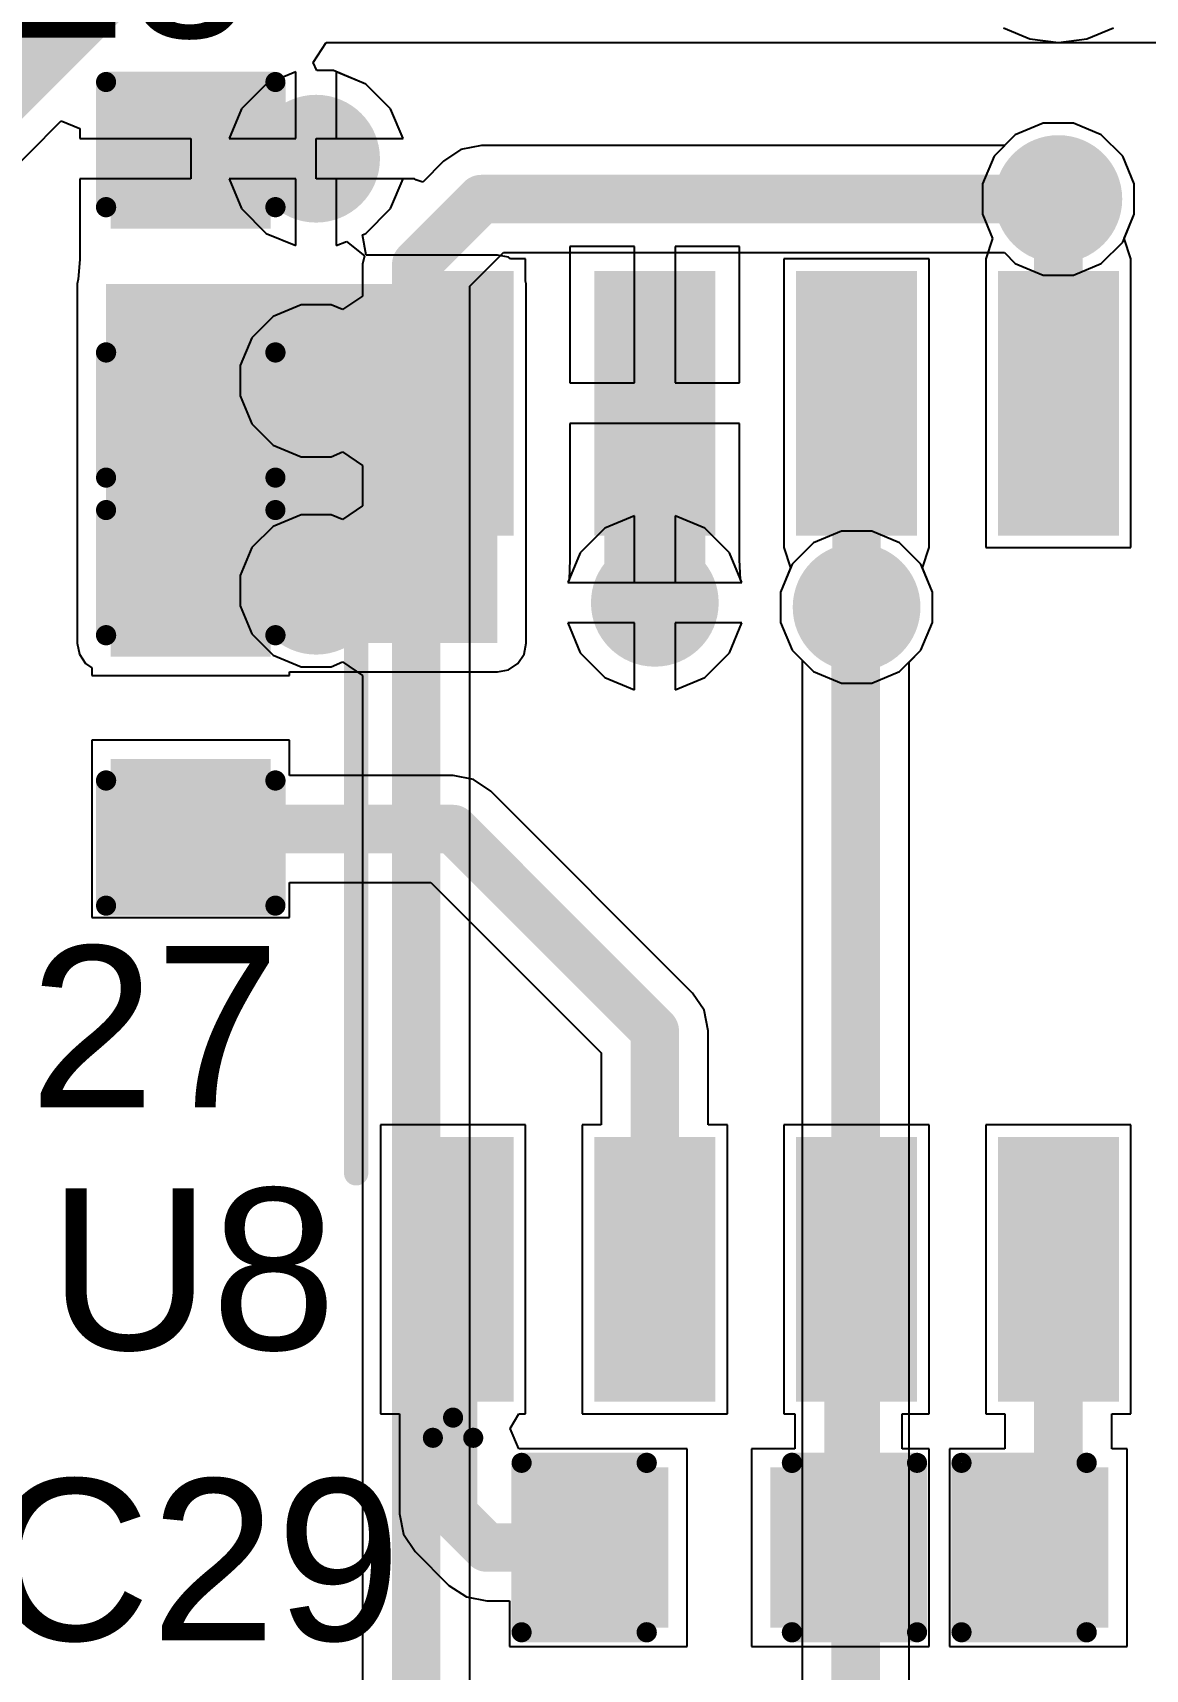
# Model space of a CAD drawing. Header units: millimetres. Extents: x -11 to 156, y -11 to 109.
# Drawn here: x 90.88 to 97.88, y 8.84 to 19.13 of the extents above; entities that cross this region are included whole.
import ezdxf

# ---------------------------------------------------------------- set-up
doc = ezdxf.new("R2010")
doc.units = ezdxf.units.MM
for name, color, linetype in [('BottomLayer', 5, 'Continuous'), ('BottomSolder', 6, 'Continuous'), ('TopLayer', 1, 'Continuous'), ('TopOverlay', 2, 'Continuous'), ('TopPaste', 8, 'Continuous'), ('TopSolder', 216, 'Continuous'), ('ViaHoleLayer', 16, 'Continuous')]:
    doc.layers.add(name, color=color, linetype=linetype)
doc.styles.add('Arial', font='', dxfattribs={"height": 0.2})
doc.styles.get('Arial').set_extended_font_data('Arial')

# ---------------------------------------------------------------- blocks, each defined once
blk = doc.blocks.new('SOP_16_9')
at = {"layer": 'TopLayer'}
for points in [[(-3.456, 4.724), (-1.994, 4.724), (-1.994, 4.166), (-3.456, 4.166)], [(1.994, 4.724), (3.456, 4.724), (3.456, 4.166), (1.994, 4.166)], [(-3.456, 3.454), (-1.994, 3.454), (-1.994, 2.896), (-3.456, 2.896)], [(1.994, 3.454), (3.456, 3.454), (3.456, 2.896), (1.994, 2.896)], [(-3.456, 2.184), (-1.994, 2.184), (-1.994, 1.626), (-3.456, 1.626)], [(1.994, 2.184), (3.456, 2.184), (3.456, 1.626), (1.994, 1.626)], [(-3.456, 0.914), (-1.994, 0.914), (-1.994, 0.356), (-3.456, 0.356)], [(1.994, 0.914), (3.456, 0.914), (3.456, 0.356), (1.994, 0.356)], [(-3.456, -0.356), (-1.994, -0.356), (-1.994, -0.914), (-3.456, -0.914)], [(1.994, -0.356), (3.456, -0.356), (3.456, -0.914), (1.994, -0.914)], [(-3.456, -1.626), (-1.994, -1.626), (-1.994, -2.184), (-3.456, -2.184)], [(1.994, -1.626), (3.456, -1.626), (3.456, -2.184), (1.994, -2.184)], [(-3.456, -2.896), (-1.994, -2.896), (-1.994, -3.454), (-3.456, -3.454)], [(1.994, -2.896), (3.456, -2.896), (3.456, -3.454), (1.994, -3.454)], [(-3.456, -4.166), (-1.994, -4.166), (-1.994, -4.724), (-3.456, -4.724)], [(1.994, -4.166), (3.456, -4.166), (3.456, -4.724), (1.994, -4.724)]]:
    blk.add_hatch(color=1, dxfattribs=at).paths.add_polyline_path(points)
at = {"layer": 'TopPaste'}
for points in [[(-3.456, 4.724), (-1.994, 4.724), (-1.994, 4.166), (-3.456, 4.166)], [(1.994, 4.724), (3.456, 4.724), (3.456, 4.166), (1.994, 4.166)], [(-3.456, 3.454), (-1.994, 3.454), (-1.994, 2.896), (-3.456, 2.896)], [(1.994, 3.454), (3.456, 3.454), (3.456, 2.896), (1.994, 2.896)], [(-3.456, 2.184), (-1.994, 2.184), (-1.994, 1.626), (-3.456, 1.626)], [(1.994, 2.184), (3.456, 2.184), (3.456, 1.626), (1.994, 1.626)], [(-3.456, 0.914), (-1.994, 0.914), (-1.994, 0.356), (-3.456, 0.356)], [(1.994, 0.914), (3.456, 0.914), (3.456, 0.356), (1.994, 0.356)], [(-3.456, -0.356), (-1.994, -0.356), (-1.994, -0.914), (-3.456, -0.914)], [(1.994, -0.356), (3.456, -0.356), (3.456, -0.914), (1.994, -0.914)], [(-3.456, -1.626), (-1.994, -1.626), (-1.994, -2.184), (-3.456, -2.184)], [(1.994, -1.626), (3.456, -1.626), (3.456, -2.184), (1.994, -2.184)], [(-3.456, -2.896), (-1.994, -2.896), (-1.994, -3.454), (-3.456, -3.454)], [(1.994, -2.896), (3.456, -2.896), (3.456, -3.454), (1.994, -3.454)], [(-3.456, -4.166), (-1.994, -4.166), (-1.994, -4.724), (-3.456, -4.724)], [(1.994, -4.166), (3.456, -4.166), (3.456, -4.724), (1.994, -4.724)]]:
    blk.add_hatch(color=8, dxfattribs=at).paths.add_polyline_path(points)
at = {"layer": 'TopSolder'}
for points in [[(-3.557, 4.826), (-1.892, 4.826), (-1.892, 4.064), (-3.557, 4.064)], [(1.892, 4.826), (3.557, 4.826), (3.557, 4.064), (1.892, 4.064)], [(-3.557, 3.556), (-1.892, 3.556), (-1.892, 2.794), (-3.557, 2.794)], [(1.892, 3.556), (3.557, 3.556), (3.557, 2.794), (1.892, 2.794)], [(-3.557, 2.286), (-1.892, 2.286), (-1.892, 1.524), (-3.557, 1.524)], [(1.892, 2.286), (3.557, 2.286), (3.557, 1.524), (1.892, 1.524)], [(-3.557, 1.016), (-1.892, 1.016), (-1.892, 0.254), (-3.557, 0.254)], [(1.892, 1.016), (3.557, 1.016), (3.557, 0.254), (1.892, 0.254)], [(-3.557, -0.254), (-1.892, -0.254), (-1.892, -1.016), (-3.557, -1.016)], [(1.892, -0.254), (3.557, -0.254), (3.557, -1.016), (1.892, -1.016)], [(-3.557, -1.524), (-1.892, -1.524), (-1.892, -2.286), (-3.557, -2.286)], [(1.892, -1.524), (3.557, -1.524), (3.557, -2.286), (1.892, -2.286)], [(-3.557, -2.794), (-1.892, -2.794), (-1.892, -3.556), (-3.557, -3.556)], [(1.892, -2.794), (3.557, -2.794), (3.557, -3.556), (1.892, -3.556)], [(-3.557, -4.064), (-1.892, -4.064), (-1.892, -4.826), (-3.557, -4.826)], [(1.892, -4.064), (3.557, -4.064), (3.557, -4.826), (1.892, -4.826)]]:
    blk.add_hatch(color=216, dxfattribs=at).paths.add_polyline_path(points)
at = {"layer": 'TopOverlay'}
for points, const_width in [([(-2.121, 5.055), (2.121, 5.055)], 0.152), ([(-3.785, 4.572), (-3.658, 4.445)], 0.127), ([(-3.785, 4.572), (-3.785, 4.318)], 0.127), ([(-3.658, 4.445), (-3.785, 4.318)], 0.127), ([(-2.121, -5.055), (2.121, -5.055)], 0.152)]:
    blk.add_lwpolyline(points, dxfattribs=dict(at, const_width=const_width))
for points, const_width in [([(-2.159, 5.055, 1), (-2.083, 5.055, 1)], 0.0762), ([(2.083, 5.055, 1), (2.159, 5.055, 1)], 0.0762), ([(-3.816, 4.572, 1), (-3.753, 4.572, 1)], 0.0635), ([(-3.816, 4.572, 1), (-3.753, 4.572, 1)], 0.0635), ([(-3.689, 4.445, 1), (-3.626, 4.445, 1)], 0.0635), ([(-3.689, 4.445, 1), (-3.626, 4.445, 1)], 0.0635), ([(-3.816, 4.318, 1), (-3.753, 4.318, 1)], 0.0635), ([(-3.816, 4.318, 1), (-3.753, 4.318, 1)], 0.0635), ([(-2.159, -5.055, 1), (-2.083, -5.055, 1)], 0.0762), ([(2.083, -5.055, 1), (2.159, -5.055, 1)], 0.0762)]:
    blk.add_lwpolyline(points, format="xyb", close=True, dxfattribs=dict(at, const_width=const_width))
blk = doc.blocks.new('C___0603_103')
at = {"layer": 'TopLayer'}
for points in [[(-0.381, 0.445), (-0.381, -0.445), (-1.143, -0.445), (-1.143, 0.445)], [(1.143, 0.445), (1.143, -0.445), (0.381, -0.445), (0.381, 0.445)]]:
    blk.add_hatch(color=1, dxfattribs=at).paths.add_polyline_path(points)
at = {"layer": 'TopPaste'}
for points in [[(-0.381, 0.445), (-0.381, -0.445), (-1.143, -0.445), (-1.143, 0.445)], [(1.143, 0.445), (1.143, -0.445), (0.381, -0.445), (0.381, 0.445)]]:
    blk.add_hatch(color=8, dxfattribs=at).paths.add_polyline_path(points)
at = {"layer": 'TopSolder'}
for points in [[(-0.321, 0.504), (-0.321, -0.504), (-1.203, -0.504), (-1.203, 0.504)], [(1.203, 0.504), (1.203, -0.504), (0.321, -0.504), (0.321, 0.504)]]:
    blk.add_hatch(color=216, dxfattribs=at).paths.add_polyline_path(points)
at = {"layer": 'TopOverlay', "const_width": 0.127}
for points in [[(-1.245, 0.533), (-0.457, 0.533)], [(-1.245, -0.533), (-1.245, 0.533)], [(0.457, 0.533), (1.245, 0.533)], [(1.245, -0.533), (1.245, 0.533)], [(-1.245, -0.533), (-0.457, -0.533)], [(0.457, -0.533), (1.245, -0.533)]]:
    blk.add_lwpolyline(points, dxfattribs=at)
at = {"layer": 'TopOverlay', "const_width": 0.0635}
for points in [[(-1.276, 0.533, 1), (-1.213, 0.533, 1)], [(-1.276, 0.533, 1), (-1.213, 0.533, 1)], [(-0.489, 0.533, 1), (-0.425, 0.533, 1)], [(0.425, 0.533, 1), (0.489, 0.533, 1)], [(1.213, 0.533, 1), (1.276, 0.533, 1)], [(1.213, 0.533, 1), (1.276, 0.533, 1)], [(-1.276, -0.533, 1), (-1.213, -0.533, 1)], [(-1.276, -0.533, 1), (-1.213, -0.533, 1)], [(-0.489, -0.533, 1), (-0.425, -0.533, 1)], [(0.425, -0.533, 1), (0.489, -0.533, 1)], [(1.213, -0.533, 1), (1.276, -0.533, 1)], [(1.213, -0.533, 1), (1.276, -0.533, 1)]]:
    blk.add_lwpolyline(points, format="xyb", close=True, dxfattribs=at)
blk = doc.blocks.new('C___0603_104')
at = {"layer": 'TopLayer'}
for points in [[(-0.381, 0.445), (-0.381, -0.445), (-1.143, -0.445), (-1.143, 0.445)], [(1.143, 0.445), (1.143, -0.445), (0.381, -0.445), (0.381, 0.445)]]:
    blk.add_hatch(color=1, dxfattribs=at).paths.add_polyline_path(points)
at = {"layer": 'TopPaste'}
for points in [[(-0.381, 0.445), (-0.381, -0.445), (-1.143, -0.445), (-1.143, 0.445)], [(1.143, 0.445), (1.143, -0.445), (0.381, -0.445), (0.381, 0.445)]]:
    blk.add_hatch(color=8, dxfattribs=at).paths.add_polyline_path(points)
at = {"layer": 'TopSolder'}
for points in [[(-0.321, 0.504), (-0.321, -0.504), (-1.203, -0.504), (-1.203, 0.504)], [(1.203, 0.504), (1.203, -0.504), (0.321, -0.504), (0.321, 0.504)]]:
    blk.add_hatch(color=216, dxfattribs=at).paths.add_polyline_path(points)
at = {"layer": 'TopOverlay', "const_width": 0.127}
for points in [[(-0.457, 0.533), (-1.245, 0.533)], [(-1.245, 0.533), (-1.245, -0.533)], [(1.245, 0.533), (0.457, 0.533)], [(1.245, 0.533), (1.245, -0.533)], [(-0.457, -0.533), (-1.245, -0.533)], [(1.245, -0.533), (0.457, -0.533)]]:
    blk.add_lwpolyline(points, dxfattribs=at)
at = {"layer": 'TopOverlay', "const_width": 0.0635}
for points in [[(-1.276, 0.533, 1), (-1.213, 0.533, 1)], [(-1.276, 0.533, 1), (-1.213, 0.533, 1)], [(-0.489, 0.533, 1), (-0.425, 0.533, 1)], [(0.425, 0.533, 1), (0.489, 0.533, 1)], [(1.213, 0.533, 1), (1.276, 0.533, 1)], [(1.213, 0.533, 1), (1.276, 0.533, 1)], [(-1.276, -0.533, 1), (-1.213, -0.533, 1)], [(-1.276, -0.533, 1), (-1.213, -0.533, 1)], [(-0.489, -0.533, 1), (-0.425, -0.533, 1)], [(0.425, -0.533, 1), (0.489, -0.533, 1)], [(1.213, -0.533, 1), (1.276, -0.533, 1)], [(1.213, -0.533, 1), (1.276, -0.533, 1)]]:
    blk.add_lwpolyline(points, format="xyb", close=True, dxfattribs=at)
blk = doc.blocks.new('C___0603_105')
at = {"layer": 'TopLayer'}
for points in [[(-0.381, 0.445), (-0.381, -0.445), (-1.143, -0.445), (-1.143, 0.445)], [(1.143, 0.445), (1.143, -0.445), (0.381, -0.445), (0.381, 0.445)]]:
    blk.add_hatch(color=1, dxfattribs=at).paths.add_polyline_path(points)
at = {"layer": 'TopPaste'}
for points in [[(-0.381, 0.445), (-0.381, -0.445), (-1.143, -0.445), (-1.143, 0.445)], [(1.143, 0.445), (1.143, -0.445), (0.381, -0.445), (0.381, 0.445)]]:
    blk.add_hatch(color=8, dxfattribs=at).paths.add_polyline_path(points)
at = {"layer": 'TopSolder'}
for points in [[(-0.321, 0.504), (-0.321, -0.504), (-1.203, -0.504), (-1.203, 0.504)], [(1.203, 0.504), (1.203, -0.504), (0.321, -0.504), (0.321, 0.504)]]:
    blk.add_hatch(color=216, dxfattribs=at).paths.add_polyline_path(points)
at = {"layer": 'TopOverlay', "const_width": 0.127}
for points in [[(-0.457, 0.533), (-1.245, 0.533)], [(-1.245, -0.533), (-1.245, 0.533)], [(1.245, 0.533), (0.457, 0.533)], [(1.245, -0.533), (1.245, 0.533)], [(-0.457, -0.533), (-1.245, -0.533)], [(1.245, -0.533), (0.457, -0.533)]]:
    blk.add_lwpolyline(points, dxfattribs=at)
at = {"layer": 'TopOverlay', "const_width": 0.0635}
for points in [[(-1.276, 0.533, 1), (-1.213, 0.533, 1)], [(-1.276, 0.533, 1), (-1.213, 0.533, 1)], [(-0.489, 0.533, 1), (-0.425, 0.533, 1)], [(0.425, 0.533, 1), (0.489, 0.533, 1)], [(1.213, 0.533, 1), (1.276, 0.533, 1)], [(1.213, 0.533, 1), (1.276, 0.533, 1)], [(-1.276, -0.533, 1), (-1.213, -0.533, 1)], [(-1.276, -0.533, 1), (-1.213, -0.533, 1)], [(-0.489, -0.533, 1), (-0.425, -0.533, 1)], [(0.425, -0.533, 1), (0.489, -0.533, 1)], [(1.213, -0.533, 1), (1.276, -0.533, 1)], [(1.213, -0.533, 1), (1.276, -0.533, 1)]]:
    blk.add_lwpolyline(points, format="xyb", close=True, dxfattribs=at)
blk = doc.blocks.new('C___0603_106')
at = {"layer": 'TopLayer'}
for points in [[(-0.381, 0.445), (-0.381, -0.445), (-1.143, -0.445), (-1.143, 0.445)], [(1.143, 0.445), (1.143, -0.445), (0.381, -0.445), (0.381, 0.445)]]:
    blk.add_hatch(color=1, dxfattribs=at).paths.add_polyline_path(points)
at = {"layer": 'TopPaste'}
for points in [[(-0.381, 0.445), (-0.381, -0.445), (-1.143, -0.445), (-1.143, 0.445)], [(1.143, 0.445), (1.143, -0.445), (0.381, -0.445), (0.381, 0.445)]]:
    blk.add_hatch(color=8, dxfattribs=at).paths.add_polyline_path(points)
at = {"layer": 'TopSolder'}
for points in [[(-0.321, 0.504), (-0.321, -0.504), (-1.203, -0.504), (-1.203, 0.504)], [(1.203, 0.504), (1.203, -0.504), (0.321, -0.504), (0.321, 0.504)]]:
    blk.add_hatch(color=216, dxfattribs=at).paths.add_polyline_path(points)
at = {"layer": 'TopOverlay', "const_width": 0.127}
for points in [[(-1.245, 0.533), (-0.457, 0.533)], [(-1.245, 0.533), (-1.245, -0.533)], [(0.457, 0.533), (1.245, 0.533)], [(1.245, 0.533), (1.245, -0.533)], [(-1.245, -0.533), (-0.457, -0.533)], [(0.457, -0.533), (1.245, -0.533)]]:
    blk.add_lwpolyline(points, dxfattribs=at)
at = {"layer": 'TopOverlay', "const_width": 0.0635}
for points in [[(-1.276, 0.533, 1), (-1.213, 0.533, 1)], [(-1.276, 0.533, 1), (-1.213, 0.533, 1)], [(-0.489, 0.533, 1), (-0.425, 0.533, 1)], [(0.425, 0.533, 1), (0.489, 0.533, 1)], [(1.213, 0.533, 1), (1.276, 0.533, 1)], [(1.213, 0.533, 1), (1.276, 0.533, 1)], [(-1.276, -0.533, 1), (-1.213, -0.533, 1)], [(-1.276, -0.533, 1), (-1.213, -0.533, 1)], [(-0.489, -0.533, 1), (-0.425, -0.533, 1)], [(0.425, -0.533, 1), (0.489, -0.533, 1)], [(1.213, -0.533, 1), (1.276, -0.533, 1)], [(1.213, -0.533, 1), (1.276, -0.533, 1)]]:
    blk.add_lwpolyline(points, format="xyb", close=True, dxfattribs=at)

msp = doc.modelspace()

# ---------------------------------------------------------------- hatches: boundary and pattern name
at = {"layer": 'BottomLayer'}
h = msp.add_hatch(color=5, dxfattribs=at)
edge = h.paths.add_edge_path()
edge.add_arc((92.661, 18.339), 0.3, 0, 360)
h = msp.add_hatch(color=5, dxfattribs=at)
edge = h.paths.add_edge_path()
edge.add_arc((97.333, 18.085), 0.3, 0, 360)
h = msp.add_hatch(color=5, dxfattribs=at)
edge = h.paths.add_edge_path()
edge.add_arc((92.661, 16.942), 0.3, 0, 360)
h = msp.add_hatch(color=5, dxfattribs=at)
edge = h.paths.add_edge_path()
edge.add_arc((92.661, 15.621), 0.3, 0, 360)
h = msp.add_hatch(color=5, dxfattribs=at)
edge = h.paths.add_edge_path()
edge.add_arc((94.793, 15.545), 0.3, 0, 360)
h = msp.add_hatch(color=5, dxfattribs=at)
edge = h.paths.add_edge_path()
edge.add_arc((96.063, 15.517), 0.3, 0, 360)
at = {"layer": 'BottomSolder'}
h = msp.add_hatch(color=6, dxfattribs=at)
edge = h.paths.add_edge_path()
edge.add_arc((92.661, 18.339), 0.402, 0, 360)
h = msp.add_hatch(color=6, dxfattribs=at)
edge = h.paths.add_edge_path()
edge.add_arc((97.333, 18.085), 0.402, 0, 360)
h = msp.add_hatch(color=6, dxfattribs=at)
edge = h.paths.add_edge_path()
edge.add_arc((92.661, 16.942), 0.402, 0, 360)
h = msp.add_hatch(color=6, dxfattribs=at)
edge = h.paths.add_edge_path()
edge.add_arc((92.661, 15.621), 0.402, 0, 360)
h = msp.add_hatch(color=6, dxfattribs=at)
edge = h.paths.add_edge_path()
edge.add_arc((94.793, 15.545), 0.402, 0, 360)
h = msp.add_hatch(color=6, dxfattribs=at)
edge = h.paths.add_edge_path()
edge.add_arc((96.063, 15.517), 0.402, 0, 360)
at = {"layer": 'TopLayer'}
h = msp.add_hatch(color=1, dxfattribs=at)
edge = h.paths.add_edge_path()
edge.add_arc((92.661, 18.339), 0.3, 0, 360)
h = msp.add_hatch(color=1, dxfattribs=at)
edge = h.paths.add_edge_path()
edge.add_arc((97.333, 18.085), 0.3, 0, 360)
msp.add_hatch(color=1, dxfattribs=at).paths.add_polyline_path([(91.338, 15.291), (93.802, 15.291), (93.802, 17.551), (91.338, 17.551)])
h = msp.add_hatch(color=1, dxfattribs=at)
edge = h.paths.add_edge_path()
edge.add_arc((92.661, 16.942), 0.3, 0, 360)
h = msp.add_hatch(color=1, dxfattribs=at)
edge = h.paths.add_edge_path()
edge.add_arc((92.661, 15.621), 0.3, 0, 360)
h = msp.add_hatch(color=1, dxfattribs=at)
edge = h.paths.add_edge_path()
edge.add_arc((94.793, 15.545), 0.3, 0, 360)
h = msp.add_hatch(color=1, dxfattribs=at)
edge = h.paths.add_edge_path()
edge.add_arc((96.063, 15.517), 0.3, 0, 360)
at = {"layer": 'TopSolder'}
h = msp.add_hatch(color=216, dxfattribs=at)
edge = h.paths.add_edge_path()
edge.add_arc((92.661, 18.339), 0.402, 0, 360)
h = msp.add_hatch(color=216, dxfattribs=at)
edge = h.paths.add_edge_path()
edge.add_arc((97.333, 18.085), 0.402, 0, 360)
h = msp.add_hatch(color=216, dxfattribs=at)
edge = h.paths.add_edge_path()
edge.add_arc((92.661, 16.942), 0.402, 0, 360)
h = msp.add_hatch(color=216, dxfattribs=at)
edge = h.paths.add_edge_path()
edge.add_arc((92.661, 15.621), 0.402, 0, 360)
h = msp.add_hatch(color=216, dxfattribs=at)
edge = h.paths.add_edge_path()
edge.add_arc((94.793, 15.545), 0.402, 0, 360)
h = msp.add_hatch(color=216, dxfattribs=at)
edge = h.paths.add_edge_path()
edge.add_arc((96.063, 15.517), 0.402, 0, 360)
at = {"layer": 'ViaHoleLayer'}
h = msp.add_hatch(color=16, dxfattribs=at)
edge = h.paths.add_edge_path()
edge.add_arc((92.661, 18.339), 0.15, 0, 360)
h = msp.add_hatch(color=16, dxfattribs=at)
edge = h.paths.add_edge_path()
edge.add_arc((97.333, 18.085), 0.15, 0, 360)
h = msp.add_hatch(color=16, dxfattribs=at)
edge = h.paths.add_edge_path()
edge.add_arc((92.661, 16.942), 0.15, 0, 360)
h = msp.add_hatch(color=16, dxfattribs=at)
edge = h.paths.add_edge_path()
edge.add_arc((92.661, 15.621), 0.15, 0, 360)
h = msp.add_hatch(color=16, dxfattribs=at)
edge = h.paths.add_edge_path()
edge.add_arc((94.793, 15.545), 0.15, 0, 360)
h = msp.add_hatch(color=16, dxfattribs=at)
edge = h.paths.add_edge_path()
edge.add_arc((96.063, 15.517), 0.15, 0, 360)

# ---------------------------------------------------------------- linework, layer by layer
at = {"layer": 'BottomLayer'}
for p, q in [((96.987, 19.162), (97.154, 19.093)), ((97.154, 19.093), (97.333, 19.069)), ((97.333, 19.069), (100.221, 19.069)), ((92.534, 18.886), (92.347, 18.808)), ((92.534, 18.466), (92.534, 18.886)), ((92.975, 18.808), (92.788, 18.886)), ((92.788, 18.886), (92.788, 18.466)), ((92.347, 18.808), (92.191, 18.653)), ((93.13, 18.653), (92.975, 18.808)), ((92.191, 18.653), (92.114, 18.466)), ((93.208, 18.466), (93.13, 18.653)), ((97.238, 18.563), (97.062, 18.49)), ((97.428, 18.563), (97.238, 18.563)), ((97.603, 18.49), (97.428, 18.563)), ((92.114, 18.466), (92.534, 18.466)), ((92.788, 18.466), (93.208, 18.466)), ((97.062, 18.49), (96.994, 18.421)), ((97.738, 18.355), (97.603, 18.49)), ((93.572, 18.396), (93.463, 18.323)), ((93.701, 18.421), (93.572, 18.396)), ((96.994, 18.421), (93.701, 18.421)), ((97.811, 18.18), (97.738, 18.355)), ((93.463, 18.323), (93.332, 18.192)), ((92.534, 18.212), (92.114, 18.212)), ((92.114, 18.212), (92.191, 18.025)), ((92.534, 17.792), (92.534, 18.212)), ((93.28, 18.212), (92.788, 18.212)), ((92.788, 18.212), (92.788, 17.792)), ((93.289, 18.206), (93.28, 18.212)), ((93.332, 18.192), (93.289, 18.206)), ((97.811, 17.99), (97.811, 18.18)), ((92.191, 18.025), (92.347, 17.869)), ((97.738, 17.814), (97.811, 17.99)), ((92.347, 17.869), (92.534, 17.792)), ((92.788, 17.792), (92.853, 17.819)), ((92.853, 17.819), (92.965, 17.728)), ((97.603, 17.68), (97.738, 17.814)), ((92.965, 17.728), (92.954, 17.675)), ((93.628, 17.536), (93.84, 17.748)), ((93.84, 17.748), (96.994, 17.748)), ((96.994, 17.748), (97.062, 17.68)), ((92.954, 17.675), (92.954, 17.475)), ((97.062, 17.68), (97.238, 17.607)), ((97.238, 17.607), (97.428, 17.607)), ((97.428, 17.607), (97.603, 17.68)), ((93.628, 7.374), (93.628, 17.536)), ((92.566, 17.42), (92.39, 17.347)), ((92.756, 17.42), (92.566, 17.42)), ((92.827, 17.39), (92.756, 17.42)), ((92.954, 17.475), (92.827, 17.39)), ((92.39, 17.347), (92.256, 17.212)), ((92.256, 17.212), (92.183, 17.037)), ((92.183, 17.037), (92.183, 16.847)), ((92.183, 16.847), (92.256, 16.671)), ((92.256, 16.671), (92.39, 16.537)), ((92.39, 16.537), (92.566, 16.464)), ((92.756, 16.464), (92.827, 16.494)), ((92.827, 16.494), (92.954, 16.409)), ((92.566, 16.464), (92.756, 16.464)), ((92.954, 16.409), (92.954, 16.154)), ((92.566, 16.099), (92.39, 16.026)), ((92.756, 16.099), (92.566, 16.099)), ((92.827, 16.069), (92.756, 16.099)), ((92.954, 16.154), (92.827, 16.069)), ((94.666, 16.092), (94.479, 16.014)), ((94.666, 15.672), (94.666, 16.092)), ((95.107, 16.014), (94.92, 16.092)), ((94.92, 16.092), (94.92, 15.672)), ((92.39, 16.026), (92.256, 15.892)), ((94.479, 16.014), (94.323, 15.859)), ((95.262, 15.859), (95.107, 16.014)), ((95.968, 15.995), (95.792, 15.922)), ((96.158, 15.995), (95.968, 15.995)), ((96.333, 15.922), (96.158, 15.995)), ((92.256, 15.892), (92.183, 15.716)), ((94.323, 15.859), (94.246, 15.672)), ((95.34, 15.672), (95.262, 15.859)), ((95.792, 15.922), (95.658, 15.788)), ((96.468, 15.788), (96.333, 15.922)), ((95.658, 15.788), (95.585, 15.612)), ((96.541, 15.612), (96.468, 15.788)), ((92.183, 15.716), (92.183, 15.526)), ((94.246, 15.672), (94.666, 15.672)), ((94.92, 15.672), (95.34, 15.672)), ((95.585, 15.612), (95.585, 15.422)), ((96.541, 15.422), (96.541, 15.612)), ((92.183, 15.526), (92.256, 15.35)), ((92.256, 15.35), (92.39, 15.216)), ((94.666, 15.418), (94.246, 15.418)), ((94.246, 15.418), (94.323, 15.231)), ((94.666, 14.998), (94.666, 15.418)), ((95.34, 15.418), (94.92, 15.418)), ((94.92, 15.418), (94.92, 14.998)), ((95.262, 15.231), (95.34, 15.418)), ((95.585, 15.422), (95.658, 15.247)), ((96.468, 15.247), (96.541, 15.422)), ((95.658, 15.247), (95.72, 15.184)), ((96.394, 15.172), (96.468, 15.247)), ((92.39, 15.216), (92.566, 15.143)), ((92.566, 15.143), (92.756, 15.143)), ((92.756, 15.143), (92.827, 15.173)), ((92.827, 15.173), (92.954, 15.088)), ((94.323, 15.231), (94.479, 15.075)), ((95.107, 15.075), (95.262, 15.231)), ((95.72, 15.184), (95.72, 7.376)), ((96.394, 7.372), (96.394, 15.172)), ((92.954, 15.088), (92.954, 7.374)), ((94.479, 15.075), (94.666, 14.998)), ((94.92, 14.998), (95.107, 15.075))]:
    msp.add_line(p, q, dxfattribs=at)
at = {"layer": 'BottomLayer', "const_width": 0.305}
for points in [[(93.291, 17.675), (93.701, 18.085)], [(93.701, 18.085), (97.333, 18.085)], [(93.291, 6.297), (93.291, 17.675)], [(96.057, 15.511), (96.063, 15.517)], [(96.057, 6.303), (96.057, 15.511)]]:
    msp.add_lwpolyline(points, dxfattribs=at)
at = {"layer": 'BottomLayer', "const_width": 0.152}
for points in [[(93.624, 18.085, 1), (93.777, 18.085, 1)], [(93.624, 18.085, 1), (93.777, 18.085, 1)], [(97.257, 18.085, 1), (97.409, 18.085, 1)], [(93.215, 17.675, 1), (93.367, 17.675, 1)], [(93.215, 17.675, 1), (93.367, 17.675, 1)], [(95.981, 15.511, 1), (96.133, 15.511, 1)], [(95.981, 15.511, 1), (96.133, 15.511, 1)], [(95.987, 15.517, 1), (96.139, 15.517, 1)]]:
    msp.add_lwpolyline(points, format="xyb", close=True, dxfattribs=at)
at = {"layer": 'TopLayer'}
for p, q in [((97.512, 19.093), (97.679, 19.162)), ((92.642, 18.944), (92.724, 19.069)), ((92.724, 19.069), (97.333, 19.069)), ((97.333, 19.069), (97.512, 19.093)), ((92.666, 18.893), (92.642, 18.944)), ((92.771, 18.893), (92.666, 18.893)), ((92.975, 18.808), (92.771, 18.893)), ((93.13, 18.653), (92.975, 18.808)), ((93.208, 18.466), (93.13, 18.653)), ((90.583, 18.104), (91.056, 18.577)), ((91.056, 18.577), (91.173, 18.528)), ((97.238, 18.563), (97.062, 18.49)), ((97.428, 18.563), (97.238, 18.563)), ((97.603, 18.49), (97.428, 18.563)), ((91.173, 18.528), (91.173, 18.466)), ((91.173, 18.466), (91.872, 18.466)), ((91.872, 18.466), (91.872, 18.212)), ((92.661, 18.212), (92.661, 18.466)), ((92.661, 18.466), (93.208, 18.466)), ((97.062, 18.49), (96.928, 18.355)), ((97.738, 18.355), (97.603, 18.49)), ((96.928, 18.355), (96.855, 18.18)), ((97.811, 18.18), (97.738, 18.355)), ((91.872, 18.212), (91.173, 18.212)), ((91.173, 18.212), (91.173, 17.704)), ((93.208, 18.212), (92.661, 18.212)), ((93.13, 18.025), (93.208, 18.212)), ((96.855, 18.18), (96.855, 17.99)), ((97.811, 17.99), (97.811, 18.18)), ((92.975, 17.869), (93.13, 18.025)), ((96.855, 17.99), (96.918, 17.837)), ((97.747, 17.837), (97.811, 17.99)), ((92.952, 17.86), (92.975, 17.869)), ((92.977, 17.733), (92.952, 17.86)), ((96.918, 17.837), (96.876, 17.71)), ((97.79, 17.71), (97.747, 17.837)), ((93.802, 17.733), (92.977, 17.733)), ((93.872, 17.719), (93.802, 17.733)), ((93.885, 17.71), (93.872, 17.719)), ((93.98, 17.71), (93.885, 17.71)), ((93.98, 17.569), (93.98, 17.71)), ((94.666, 17.786), (94.259, 17.786)), ((94.259, 17.786), (94.259, 16.928)), ((94.666, 16.928), (94.666, 17.786)), ((95.326, 17.786), (94.92, 17.786)), ((94.92, 17.786), (94.92, 16.928)), ((95.326, 16.928), (95.326, 17.786)), ((96.52, 17.71), (95.606, 17.71)), ((95.606, 17.71), (95.606, 15.892)), ((96.52, 15.892), (96.52, 17.71)), ((96.876, 17.71), (96.876, 17.71)), ((96.876, 17.71), (96.876, 15.892)), ((97.79, 15.892), (97.79, 17.71)), ((97.79, 17.71), (97.79, 17.71)), ((91.173, 17.704), (91.163, 17.581)), ((91.173, 17.704), (91.173, 17.704)), ((91.163, 17.581), (91.157, 17.551)), ((91.157, 17.551), (91.157, 15.291)), ((93.983, 17.551), (93.98, 17.569)), ((93.983, 15.291), (93.983, 17.551)), ((94.259, 16.928), (94.666, 16.928)), ((94.92, 16.928), (95.326, 16.928)), ((94.793, 16.674), (94.259, 16.674)), ((94.259, 16.674), (94.259, 15.816)), ((95.326, 16.674), (94.793, 16.674)), ((95.326, 15.816), (95.326, 16.674)), ((95.606, 15.892), (95.606, 15.892)), ((95.606, 15.892), (95.648, 15.765)), ((96.477, 15.765), (96.52, 15.892)), ((96.52, 15.892), (96.52, 15.892)), ((96.876, 15.892), (97.79, 15.892)), ((94.259, 15.816), (94.254, 15.691)), ((94.259, 15.816), (94.259, 15.816)), ((95.332, 15.691), (95.326, 15.816)), ((95.326, 15.816), (95.326, 15.816)), ((95.648, 15.765), (95.585, 15.612)), ((96.541, 15.612), (96.477, 15.765)), ((94.254, 15.691), (94.246, 15.672)), ((94.246, 15.672), (95.34, 15.672)), ((95.34, 15.672), (95.332, 15.691)), ((95.585, 15.612), (95.585, 15.422)), ((96.541, 15.422), (96.541, 15.612)), ((94.666, 15.418), (94.246, 15.418)), ((94.246, 15.418), (94.323, 15.231)), ((94.666, 14.998), (94.666, 15.418)), ((95.34, 15.418), (94.92, 15.418)), ((94.92, 15.418), (94.92, 14.998)), ((95.262, 15.231), (95.34, 15.418)), ((95.585, 15.422), (95.658, 15.247)), ((96.468, 15.247), (96.541, 15.422)), ((91.157, 15.291), (91.171, 15.221)), ((93.97, 15.221), (93.983, 15.291)), ((95.658, 15.247), (95.792, 15.112)), ((96.333, 15.112), (96.468, 15.247)), ((91.171, 15.221), (91.21, 15.163)), ((91.21, 15.163), (91.249, 15.136)), ((91.249, 15.136), (91.249, 15.088)), ((93.872, 15.123), (93.93, 15.163)), ((93.93, 15.163), (93.97, 15.221)), ((94.323, 15.231), (94.479, 15.075)), ((95.107, 15.075), (95.262, 15.231)), ((91.249, 15.088), (92.494, 15.088)), ((92.494, 15.088), (92.494, 15.11)), ((92.494, 15.11), (93.802, 15.11)), ((93.802, 15.11), (93.872, 15.123)), ((94.479, 15.075), (94.666, 14.998)), ((94.92, 14.998), (95.107, 15.075)), ((95.792, 15.112), (95.968, 15.04)), ((95.968, 15.04), (96.158, 15.04)), ((96.158, 15.04), (96.333, 15.112)), ((92.494, 14.681), (91.249, 14.681)), ((91.249, 14.681), (91.249, 13.564)), ((92.494, 14.459), (92.494, 14.681)), ((93.523, 14.459), (92.494, 14.459)), ((93.652, 14.433), (93.523, 14.459)), ((93.761, 14.36), (93.652, 14.433)), ((95.031, 13.09), (93.761, 14.36)), ((92.494, 13.564), (92.494, 13.786)), ((92.494, 13.786), (93.383, 13.786)), ((93.383, 13.786), (94.456, 12.713)), ((91.249, 13.564), (92.494, 13.564)), ((95.104, 12.981), (95.031, 13.09)), ((95.129, 12.852), (95.104, 12.981)), ((95.129, 12.26), (95.129, 12.852)), ((94.456, 12.713), (94.456, 12.26)), ((93.98, 12.26), (93.066, 12.26)), ((93.066, 12.26), (93.066, 10.443)), ((93.98, 10.443), (93.98, 12.26)), ((94.456, 12.26), (94.336, 12.26)), ((94.336, 12.26), (94.336, 10.443)), ((95.25, 12.26), (95.129, 12.26)), ((95.25, 10.443), (95.25, 12.26)), ((96.52, 12.26), (95.606, 12.26)), ((95.606, 12.26), (95.606, 10.443)), ((96.52, 10.443), (96.52, 12.26)), ((97.79, 12.26), (96.876, 12.26)), ((96.876, 12.26), (96.876, 10.443)), ((97.79, 10.443), (97.79, 12.26)), ((93.066, 10.443), (93.186, 10.443)), ((93.186, 10.443), (93.186, 9.814)), ((93.883, 10.351), (93.936, 10.443)), ((93.936, 10.443), (93.98, 10.443)), ((94.336, 10.443), (95.25, 10.443)), ((95.606, 10.443), (95.675, 10.443)), ((95.675, 10.443), (95.675, 10.223)), ((96.349, 10.223), (96.349, 10.443)), ((96.349, 10.443), (96.52, 10.443)), ((96.876, 10.443), (96.996, 10.443)), ((96.996, 10.443), (96.996, 10.223)), ((97.669, 10.223), (97.669, 10.443)), ((97.669, 10.443), (97.79, 10.443)), ((93.936, 10.223), (93.883, 10.351)), ((94.996, 10.223), (93.936, 10.223)), ((94.996, 8.979), (94.996, 10.223)), ((95.675, 10.223), (95.402, 10.223)), ((95.402, 10.223), (95.402, 8.979)), ((96.52, 10.223), (96.349, 10.223)), ((96.52, 8.979), (96.52, 10.223)), ((96.996, 10.223), (96.647, 10.223)), ((96.647, 10.223), (96.647, 8.979)), ((97.765, 10.223), (97.669, 10.223)), ((97.765, 8.979), (97.765, 10.223)), ((93.186, 9.814), (93.212, 9.685)), ((93.212, 9.685), (93.285, 9.576)), ((93.285, 9.576), (93.497, 9.363)), ((93.497, 9.363), (93.607, 9.29)), ((93.607, 9.29), (93.736, 9.265)), ((93.736, 9.265), (93.878, 9.265)), ((93.878, 9.265), (93.878, 8.979)), ((93.878, 8.979), (94.996, 8.979)), ((95.402, 8.979), (96.52, 8.979)), ((96.647, 8.979), (97.765, 8.979))]:
    msp.add_line(p, q, dxfattribs=at)
for points, const_width in [([(90.094, 18.593), (91.262, 19.761)], 1.016), ([(91.872, 18.339), (92.661, 18.339)], 0.635), ([(97.333, 16.801), (97.333, 18.085)], 0.305), ([(94.793, 15.545), (94.793, 16.801)], 0.635), ([(96.063, 15.517), (96.063, 16.801)], 0.305), ([(91.872, 14.122), (93.523, 14.122)], 0.305), ([(93.523, 14.122), (94.793, 12.852)], 0.305), ([(94.793, 11.352), (94.793, 12.852)], 0.305), ([(93.523, 9.814), (93.523, 11.352)], 0.305), ([(96.012, 11.301), (96.063, 11.352)], 0.305), ([(96.012, 9.652), (96.012, 11.301)], 0.305), ([(97.333, 9.728), (97.333, 11.352)], 0.305), ([(93.523, 9.814), (93.736, 9.601)], 0.305), ([(95.961, 9.601), (96.012, 9.652)], 0.305), ([(97.206, 9.601), (97.333, 9.728)], 0.305), ([(93.736, 9.601), (94.437, 9.601)], 0.305)]:
    msp.add_lwpolyline(points, dxfattribs=dict(at, const_width=const_width))
for points, const_width in [([(91.713, 18.339, 1), (92.031, 18.339, 1)], 0.318), ([(92.502, 18.339, 1), (92.819, 18.339, 1)], 0.318), ([(97.257, 18.085, 1), (97.409, 18.085, 1)], 0.152), ([(94.634, 16.801, 1), (94.952, 16.801, 1)], 0.318), ([(95.987, 16.801, 1), (96.139, 16.801, 1)], 0.152), ([(97.257, 16.801, 1), (97.409, 16.801, 1)], 0.152), ([(94.634, 15.545, 1), (94.952, 15.545, 1)], 0.318), ([(95.987, 15.517, 1), (96.139, 15.517, 1)], 0.152), ([(91.796, 14.122, 1), (91.948, 14.122, 1)], 0.152), ([(93.447, 14.122, 1), (93.599, 14.122, 1)], 0.152), ([(93.447, 14.122, 1), (93.599, 14.122, 1)], 0.152), ([(94.717, 12.852, 1), (94.869, 12.852, 1)], 0.152), ([(94.717, 12.852, 1), (94.869, 12.852, 1)], 0.152), ([(93.447, 11.352, 1), (93.599, 11.352, 1)], 0.152), ([(94.717, 11.352, 1), (94.869, 11.352, 1)], 0.152), ([(95.936, 11.301, 1), (96.088, 11.301, 1)], 0.152), ([(95.936, 11.301, 1), (96.088, 11.301, 1)], 0.152), ([(95.987, 11.352, 1), (96.139, 11.352, 1)], 0.152), ([(97.257, 11.352, 1), (97.409, 11.352, 1)], 0.152), ([(93.447, 9.814, 1), (93.599, 9.814, 1)], 0.152), ([(93.447, 9.814, 1), (93.599, 9.814, 1)], 0.152), ([(95.936, 9.652, 1), (96.088, 9.652, 1)], 0.152), ([(95.936, 9.652, 1), (96.088, 9.652, 1)], 0.152), ([(97.257, 9.728, 1), (97.409, 9.728, 1)], 0.152), ([(97.257, 9.728, 1), (97.409, 9.728, 1)], 0.152), ([(93.659, 9.601, 1), (93.812, 9.601, 1)], 0.152), ([(93.659, 9.601, 1), (93.812, 9.601, 1)], 0.152), ([(94.361, 9.601, 1), (94.513, 9.601, 1)], 0.152), ([(95.885, 9.601, 1), (96.037, 9.601, 1)], 0.152), ([(97.13, 9.601, 1), (97.282, 9.601, 1)], 0.152)]:
    msp.add_lwpolyline(points, format="xyb", close=True, dxfattribs=dict(at, const_width=const_width))

# ---------------------------------------------------------------- block references
for name, p, rotation in [('C___0603_105', (91.872, 17.577), 270), ('SOP_16_9', (97.968, 14.076), 90), ('C___0603_106', (91.872, 14.884), 90), ('C___0603_104', (95.199, 9.601), 180)]:
    msp.add_blockref(name, p, dxfattribs=dict(rotation=rotation))
msp.add_blockref('C___0603_103', (97.968, 9.601))

# ---------------------------------------------------------------- texts
at = {"layer": 'TopOverlay', "style": 'Arial'}
for s, p in [('C28', (89.654, 19.101)), ('C27', (89.832, 12.37)), ('U8', (90.975, 10.846)), ('C29', (90.594, 9.017))]:
    msp.add_text(s, height=1.016, dxfattribs=at).set_placement(p)

doc.saveas('drawing.dxf')
